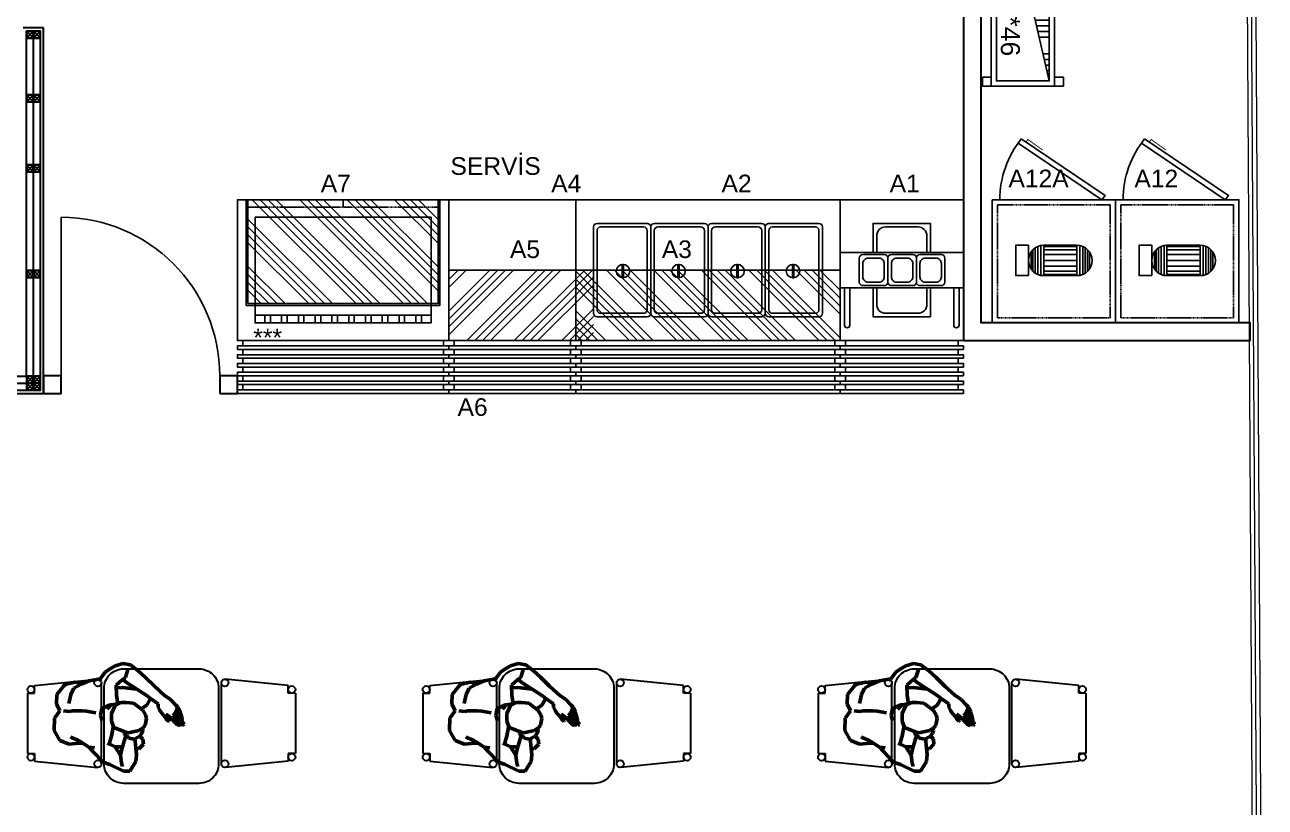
# Model space of a CAD drawing. Header units: inches. Extents: x -51836 to -42603, y 323 to 5499.
# Drawn here: x -48052 to -47347, y 2881 to 3325 of the extents above; entities that cross this region are included whole.
import ezdxf

# ---------------------------------------------------------------- set-up
doc = ezdxf.new("R2010")
doc.units = ezdxf.units.IN
doc.header["$MEASUREMENT"] = 0
doc.linetypes.add('DASHED', pattern=[0.75, 0.5, -0.25])
for name, color, linetype, lineweight in [('A-CAM', 2, 'Continuous', 20), ('A-KOLON', 5, 'Continuous', 50), ('G3', 7, 'Continuous', 30)]:
    doc.layers.add(name, color=color, linetype=linetype, lineweight=lineweight)
for name, color, linetype in [('Kıtc-002 Çizgi', 7, 'Continuous'), ('Kıtc-041 İstif Rafı', 7, 'Continuous'), ('S2000-002 Çizgi', 7, 'Continuous'), ('S2000-003 Kapı', 3, 'Continuous'), ('S2000-008 Rakam', 1, 'Continuous'), ('S2000-031 Müşteri Mevcut', 30, 'Continuous')]:
    doc.layers.add(name, color=color, linetype=linetype)
doc.styles.get("Standard").update_dxf_attribs({"font": 'arial.ttf'})

# ---------------------------------------------------------------- blocks, each defined once
blk = doc.blocks.new('A$C275A1E54')
at = {"layer": 'Kıtc-002 Çizgi', "color": 4}
for p, q in [((27.49, 77.54), (27.49, 60.59)), ((49.71, 77.54), (49.71, 60.59)), ((22, 73.86), (22, 64.26)), ((23.07, 75.17), (23.07, 62.95)), ((24.38, 76.25), (24.38, 61.88)), ((25.87, 77.04), (25.87, 61.08)), ((51.33, 77.04), (51.33, 61.08)), ((52.82, 76.25), (52.82, 61.88)), ((54.13, 75.17), (54.13, 62.95)), ((55.2, 73.86), (55.2, 64.26))]:
    blk.add_line(p, q, dxfattribs=at)
at = {"layer": 'Kıtc-002 Çizgi'}
for points in [[(0, 34.56), (70, 34.56), (70, 104.56), (0, 104.56)], [(16.39, 0), (64.03, 32.13), (62.28, 34.56), (14.64, 2.44)]]:
    blk.add_lwpolyline(points, close=True, dxfattribs=at)
at = {"layer": 'Kıtc-002 Çizgi', "linetype": 'DASHED'}
blk.add_lwpolyline([(3, 37.56), (67, 37.56), (67, 101.56), (3, 101.56)], close=True, dxfattribs=at)
at = {"layer": 'Kıtc-002 Çizgi', "color": 4}
for points in [[(20.54, 77.7), (13.34, 77.7), (13.34, 60.42), (20.54, 60.42)], [(29.18, 77.7), (48.02, 77.7), (48.02, 60.42), (29.18, 60.42)], [(29.18, 77.04), (48.02, 77.04), (48.02, 75.17), (29.18, 75.17)], [(29.18, 75.17), (48.02, 75.17), (48.02, 72.37), (29.18, 72.37)], [(29.18, 72.37), (48.02, 72.37), (48.02, 69.06), (29.18, 69.06)], [(29.18, 69.06), (48.02, 69.06), (48.02, 65.75), (29.18, 65.75)], [(29.18, 65.75), (48.02, 65.75), (48.02, 62.95), (29.18, 62.95)], [(29.18, 62.95), (48.02, 62.95), (48.02, 61.08), (29.18, 61.08)]]:
    blk.add_lwpolyline(points, close=True, dxfattribs=at)
at = {"layer": 'Kıtc-002 Çizgi', "const_width": 0.5}
blk.add_lwpolyline([(19.06, 1.92), (20.19, 0.35), (26.9, 5.18), (28.61, 6.41)], dxfattribs=at)
at = {"layer": 'Kıtc-002 Çizgi', "color": 4}
for centre, start, end in [((29.18, 69.06), 90, 270), ((48.02, 69.06), 270, 90)]:
    blk.add_arc(centre, 8.64, start, end, dxfattribs=at)
at = {"layer": 'Kıtc-002 Çizgi'}
blk.add_arc((59.28, 34.56), 55, 180, 218.867, dxfattribs=at)
blk = doc.blocks.new('A$C086649BC')
at = {"layer": 'Kıtc-002 Çizgi'}
for p, q in [((2.48, 38.75), (2.48, 60)), ((5.51, 38.75), (5.51, 60)), ((64.49, 38.75), (64.49, 60)), ((67.52, 38.75), (67.52, 60))]:
    blk.add_line(p, q, dxfattribs=at)
for points in [[(0, 110), (70, 110), (70, 30), (0, 30)], [(0, 60), (0, 80), (70, 80), (70, 60)], [(3, 27), (67, 27), (67, 30), (3, 30)], [(0, 25), (70, 25), (70, 27), (0, 27)], [(0, 20), (70, 20), (70, 22), (0, 22)], [(3, 22), (67, 22), (67, 25), (3, 25)], [(0, 15), (70, 15), (70, 17), (0, 17)], [(3, 17), (67, 17), (67, 20), (3, 20)], [(3, 12), (67, 12), (67, 15), (3, 15)], [(3, 12), (67, 12), (67, 15), (3, 15)], [(3, 12), (67, 12), (67, 15), (3, 15)], [(0, 10), (70, 10), (70, 12), (0, 12)], [(3, 7), (67, 7), (67, 10), (3, 10)], [(3, 7), (67, 7), (67, 10), (3, 10)], [(0, 5), (70, 5), (70, 7), (0, 7)], [(0, 0), (70, 0), (70, 2), (0, 2)], [(3, 2), (67, 2), (67, 5), (3, 5)]]:
    blk.add_lwpolyline(points, close=True, dxfattribs=at)
for points in [[(18.75, 80), (18.75, 96.5), (51.25, 96.5), (51.25, 80)], [(51.25, 60), (51.25, 43.5), (18.75, 43.5), (18.75, 60)]]:
    blk.add_lwpolyline(points, dxfattribs=at)
for points in [[(20.75, 80), (20.75, 89.5, -0.414214), (25.75, 94.5), (44.25, 94.5, -0.414214), (49.25, 89.5), (49.25, 80)], [(49.25, 60), (49.25, 50.5, -0.414214), (44.25, 45.5), (25.75, 45.5, -0.414214), (20.75, 50.5), (20.75, 60)]]:
    blk.add_lwpolyline(points, format="xyb", dxfattribs=at)
for points in [[(12.5, 78.8), (24.7, 78.8, -0.414214), (26.7, 76.8), (26.7, 63.2, -0.414214), (24.7, 61.2), (12.5, 61.2, -0.414214), (10.5, 63.2), (10.5, 76.8, -0.414214)], [(40.9, 78.8), (28.7, 78.8, 0.414214), (26.7, 76.8), (26.7, 63.2, 0.414214), (28.7, 61.2), (40.9, 61.2, 0.414214), (42.9, 63.2), (42.9, 76.8, 0.414214)], [(44.9, 78.8), (57.1, 78.8, -0.414214), (59.1, 76.8), (59.1, 63.2, -0.414214), (57.1, 61.2), (44.9, 61.2, -0.414214), (42.9, 63.2), (42.9, 76.8, -0.414214)], [(15.5, 76.8), (21.7, 76.8, -0.414214), (24.7, 73.8), (24.7, 66.2, -0.414214), (21.7, 63.2), (15.5, 63.2, -0.414214), (12.5, 66.2), (12.5, 73.8, -0.414214)], [(37.9, 76.8), (31.7, 76.8, 0.414214), (28.7, 73.8), (28.7, 66.2, 0.414214), (31.7, 63.2), (37.9, 63.2, 0.414214), (40.9, 66.2), (40.9, 73.8, 0.414214)], [(47.9, 76.8), (54.1, 76.8, -0.414214), (57.1, 73.8), (57.1, 66.2, -0.414214), (54.1, 63.2), (47.9, 63.2, -0.414214), (44.9, 66.2), (44.9, 73.8, -0.414214)]]:
    blk.add_lwpolyline(points, format="xyb", close=True, dxfattribs=at)
for centre in [(4, 38.75), (66, 38.75), (66, 38.75)]:
    blk.add_arc(centre, 1.51, 180, 0, dxfattribs=at)
blk = doc.blocks.new('A$C4383204F')
at = {"layer": 'Kıtc-002 Çizgi'}
for points in [[(51, 32.5), (2, 32.5, 0.414214), (0, 30.5), (0, 2, 0.414214), (2, 0), (51, 0, 0.414214), (53, 2), (53, 30.5, 0.414214)], [(49, 30.5), (4, 30.5, 0.414214), (2, 28.5), (2, 4, 0.414214), (4, 2), (49, 2, 0.414214), (51, 4), (51, 28.5, 0.414214)]]:
    blk.add_lwpolyline(points, format="xyb", close=True, dxfattribs=at)
blk.add_lwpolyline([(29.68, 16.18), (22.18, 16.18), (22.18, 15.43), (29.68, 15.43)], close=True, dxfattribs=at)
blk.add_circle((25.93, 15.78), 3.82, dxfattribs=at)
blk = doc.blocks.new('A$C00490FFC')
at = {"layer": 'Kıtc-002 Çizgi'}
h = blk.add_hatch(dxfattribs=at)
h.set_pattern_fill('ANSI34', color=254, style=0)
h.set_pattern_definition([(45, (-7223.186, -611.372), (-13.470384, 13.470384), []), (45, (-7218.696, -611.372), (-13.470384, 13.470384), []), (45, (-7214.205, -611.372), (-13.470384, 13.470384), []), (45, (-7209.715, -611.372), (-13.470384, 13.470384), [])])
h.paths.add_polyline_path([(150, 40), (150, 0), (0, 0), (0, 40)])
for points in [[(0, 80), (150, 80), (150, 0), (0, 0)], [(0, 40), (150, 40), (150, 0), (0, 0)]]:
    blk.add_lwpolyline(points, close=True, dxfattribs=at)
at = {"layer": 'Kıtc-002 Çizgi', "rotation": 90}
for p in [(42.5, 13.5), (107.5, 13.5)]:
    blk.add_blockref('A$C4383204F', p, dxfattribs=at)
at = {"layer": 'Kıtc-002 Çizgi', "extrusion": (0, 0, -1), "zscale": -1, "rotation": 90}
for p in [(-42.5, 13.5), (-107.5, 13.5)]:
    blk.add_blockref('A$C4383204F', p, dxfattribs=at)
blk = doc.blocks.new('A$C294E6748')
at = {"layer": 'Kıtc-002 Çizgi'}
for points in [[(3, 27), (147, 27), (147, 30), (3, 30)], [(0, 25), (150, 25), (150, 27), (0, 27)], [(0, 20), (150, 20), (150, 22), (0, 22)], [(3, 22), (147, 22), (147, 25), (3, 25)], [(0, 15), (150, 15), (150, 17), (0, 17)], [(3, 17), (147, 17), (147, 20), (3, 20)], [(3, 12), (147, 12), (147, 15), (3, 15)], [(3, 12), (147, 12), (147, 15), (3, 15)], [(3, 12), (147, 12), (147, 15), (3, 15)], [(0, 10), (150, 10), (150, 12), (0, 12)], [(3, 7), (147, 7), (147, 10), (3, 10)], [(3, 7), (147, 7), (147, 10), (3, 10)], [(0, 5), (150, 5), (150, 7), (0, 7)], [(0, 0), (150, 0), (150, 2), (0, 2)], [(3, 2), (147, 2), (147, 5), (3, 5)]]:
    blk.add_lwpolyline(points, close=True, dxfattribs=at)
blk = doc.blocks.new('A$C44F24F1C')
at = {"layer": 'S2000-002 Çizgi'}
for name, p in [('A$C00490FFC', (0, 30)), ('A$C294E6748', (0, 0))]:
    blk.add_blockref(name, p, dxfattribs=at)
blk = doc.blocks.new('A$C5CF748C9')
at = {"layer": 'Kıtc-002 Çizgi'}
h = blk.add_hatch(dxfattribs=at)
h.set_pattern_fill('ANSI34', color=254, style=0)
h.set_pattern_definition([(45, (-3295.433, 407.331), (-13.47038, 13.47038), []), (45, (-3290.943, 407.331), (-13.47038, 13.47038), []), (45, (-3286.453, 407.331), (-13.47038, 13.47038), []), (45, (-3281.963, 407.331), (-13.47038, 13.47038), [])])
h.paths.add_polyline_path([(114, 28.56), (6, 28.56), (6, 87.56), (114, 87.56)])
h = blk.add_hatch(dxfattribs=at)
h.set_pattern_fill('ANSI32', color=254, angle=45, style=0)
h.set_pattern_definition([(90, (-10628.525, 2722.731), (-9.525, 2e-15), []), (90, (-10625.35, 2725.906), (-9.525, 2e-15), [])])
h.paths.add_polyline_path([(110, 21.99), (10, 21.99), (10, 17.56), (110, 17.56)])
for points in [[(0, 7.56), (120, 7.56), (120, 87.56), (0, 87.56)], [(115, 27.56), (5, 27.56), (5, 87.56), (115, 87.56)], [(114, 28.56), (6, 28.56), (6, 87.56), (114, 87.56)], [(110, 17.56), (10, 17.56), (10, 21.99), (110, 21.99)]]:
    blk.add_lwpolyline(points, close=True, dxfattribs=at)
at = {"layer": 'Kıtc-002 Çizgi', "linetype": 'DASHED'}
for points in [[(60, 87.56), (6, 87.56), (6, 83.38), (60, 83.38)], [(60, 87.56), (114, 87.56), (114, 83.38), (60, 83.38)]]:
    blk.add_lwpolyline(points, close=True, dxfattribs=at)
at = {"layer": 'Kıtc-002 Çizgi', "color": 3}
blk.add_lwpolyline([(10, 17.56), (110, 17.56), (110, 77.56), (10, 77.56)], close=True, dxfattribs=at)
at = {"layer": 'Kıtc-002 Çizgi'}
blk.add_text('***', height=10, dxfattribs=at).set_placement((94.66, 4.26))
blk = doc.blocks.new('A$C0C455127')
at = {"layer": 'Kıtc-002 Çizgi'}
for points in [[(3, 27), (117, 27), (117, 30), (3, 30)], [(0, 25), (120, 25), (120, 27), (0, 27)], [(0, 20), (120, 20), (120, 22), (0, 22)], [(3, 22), (117, 22), (117, 25), (3, 25)], [(0, 15), (120, 15), (120, 17), (0, 17)], [(3, 17), (117, 17), (117, 20), (3, 20)], [(3, 12), (117, 12), (117, 15), (3, 15)], [(3, 12), (117, 12), (117, 15), (3, 15)], [(3, 12), (117, 12), (117, 15), (3, 15)], [(0, 10), (120, 10), (120, 12), (0, 12)], [(3, 7), (117, 7), (117, 10), (3, 10)], [(3, 7), (117, 7), (117, 10), (3, 10)], [(0, 5), (120, 5), (120, 7), (0, 7)], [(0, 0), (120, 0), (120, 2), (0, 2)], [(3, 2), (117, 2), (117, 5), (3, 5)]]:
    blk.add_lwpolyline(points, close=True, dxfattribs=at)
at = {"layer": 'S2000-002 Çizgi'}
blk.add_blockref('A$C5CF748C9', (0, 22.44), dxfattribs=at)
blk = doc.blocks.new('A$C217A0698')
at = {"layer": 'S2000-031 Müşteri Mevcut'}
for p, q in [((20.29, 77.54), (20.29, 60.59)), ((42.51, 77.54), (42.51, 60.59)), ((14.8, 73.86), (14.8, 64.26)), ((15.87, 75.17), (15.87, 62.95)), ((17.18, 76.25), (17.18, 61.88)), ((18.67, 77.04), (18.67, 61.08)), ((44.13, 77.04), (44.13, 61.08)), ((45.62, 76.25), (45.62, 61.88)), ((46.93, 75.17), (46.93, 62.95)), ((48, 73.86), (48, 64.26))]:
    blk.add_line(p, q, dxfattribs=at)
for points in [[(70, 34.56), (0, 34.56), (0, 104.56), (70, 104.56)], [(40.82, 77.7), (21.98, 77.7), (21.98, 60.42), (40.82, 60.42)], [(49.46, 77.7), (56.66, 77.7), (56.66, 60.42), (49.46, 60.42)], [(40.82, 77.04), (21.98, 77.04), (21.98, 75.17), (40.82, 75.17)], [(40.82, 75.17), (21.98, 75.17), (21.98, 72.37), (40.82, 72.37)], [(40.82, 72.37), (21.98, 72.37), (21.98, 69.06), (40.82, 69.06)], [(40.82, 69.06), (21.98, 69.06), (21.98, 65.75), (40.82, 65.75)], [(40.82, 65.75), (21.98, 65.75), (21.98, 62.95), (40.82, 62.95)], [(40.82, 62.95), (21.98, 62.95), (21.98, 61.08), (40.82, 61.08)], [(53.61, 0), (5.97, 32.13), (7.72, 34.56), (55.36, 2.44)]]:
    blk.add_lwpolyline(points, close=True, dxfattribs=at)
at = {"layer": 'S2000-031 Müşteri Mevcut', "linetype": 'DASHED'}
blk.add_lwpolyline([(67, 37.56), (3, 37.56), (3, 101.56), (67, 101.56)], close=True, dxfattribs=at)
at = {"layer": 'S2000-031 Müşteri Mevcut', "const_width": 0.5}
blk.add_lwpolyline([(50.94, 1.92), (49.81, 0.35), (43.1, 5.18), (41.39, 6.41)], dxfattribs=at)
at = {"layer": 'S2000-031 Müşteri Mevcut'}
for centre, radius, start, end in [((21.98, 69.06), 8.64, 90, 270), ((40.82, 69.06), 8.64, 270, 90), ((10.72, 34.56), 55, 321.133, 0)]:
    blk.add_arc(centre, radius, start, end, dxfattribs=at)
blk = doc.blocks.new('A$C728B608C')
at = {"layer": 'Kıtc-041 İstif Rafı'}
h = blk.add_hatch(dxfattribs=at)
h.set_pattern_fill('ANSI34', color=254, angle=45)
h.set_pattern_definition([(90, (8635.455, 5796.05), (-19.05, 4e-15), []), (90, (8638.63, 5799.225), (-19.05, 4e-15), []), (90, (8641.805, 5802.4), (-19.05, 4e-15), []), (90, (8644.98, 5805.575), (-19.05, 4e-15), [])])
h.paths.add_polyline_path([(133, 38), (3, 38), (3, 8)])
blk.add_line((3, 8), (133, 38), dxfattribs=at)
for points in [[(5, 46), (5, 41), (0, 41), (0, 46)], [(131, 46), (131, 41), (136, 41), (136, 46)], [(0, 5), (0, 41), (136, 41), (136, 5)], [(3, 8), (3, 38), (133, 38), (133, 8)], [(5, 0), (5, 5), (0, 5), (0, 0)], [(131, 0), (131, 5), (136, 5), (136, 0)]]:
    blk.add_lwpolyline(points, close=True, dxfattribs=at)
blk.add_text('137*46', height=10.8, dxfattribs=at).set_placement((71.23, 10.5))
blk = doc.blocks.new('4. kat')
at = {"layer": 'A-CAM', "color": 7, "linetype": 'Continuous', "lineweight": 20}
for points in [[(-51771.48, 19813.21), (-51764.35, 18598.21), (-53132.99, 18598.21)], [(-51776.36, 19792.21), (-51769.35, 18603.21), (-53132.99, 18603.21)], [(-51773.96, 19787.21), (-51766.85, 18603.21)]]:
    blk.add_lwpolyline(points, dxfattribs=at)
blk = doc.blocks.new('dada')
for p, q in [((219967.82, -31810.1), (219965.63, -31815.29)), ((219973.43, -31806.86), (219967.82, -31810.1)), ((219980.49, -31806.97), (219973.43, -31806.86)), ((219984.71, -31810.01), (219980.49, -31806.97)), ((219988.56, -31808.22), (219984.71, -31810.01)), ((219993.91, -31808.37), (219988.56, -31808.22)), ((219998.88, -31812.26), (219993.91, -31808.37)), ((219965.63, -31815.29), (219966.32, -31821.02)), ((219967.93, -31820.3), (219969.4, -31817.13)), ((219969.4, -31817.13), (219969.8, -31816.05)), ((219984.28, -31815.56), (219984.55, -31812.14)), ((219984.57, -31817.26), (219984.28, -31815.56)), ((219984.6, -31818.7), (219984.57, -31817.26)), ((219993.96, -31816.3), (219988.77, -31815.1)), ((219997.59, -31817.95), (219993.96, -31816.3)), ((219999.67, -31813.16), (219998.88, -31812.26)), ((220000.91, -31818.54), (219999.67, -31813.16)), ((219964.1, -31826.49), (219966.74, -31822.57)), ((219966.32, -31821.02), (219966.1, -31823.52)), ((219966.74, -31822.57), (219967.93, -31820.3)), ((219984.36, -31825.28), (219984.72, -31822.78)), ((219984.6, -31820.52), (219984.6, -31818.7)), ((219984.72, -31822.78), (219984.6, -31820.52)), ((219999.73, -31822.23), (219997.59, -31817.95)), ((220001.59, -31826.62), (219999.73, -31822.23)), ((220000.18, -31823.15), (220000.91, -31818.54)), ((219961.55, -31828.75), (219955.53, -31834.58)), ((219964.1, -31826.49), (219961.55, -31828.75)), ((219963.56, -31829.8), (219964.1, -31826.49)), ((219983.43, -31830.57), (219984.36, -31825.28)), ((220002.81, -31832.98), (220001.59, -31826.62)), ((219954.16, -31838.39), (219950.29, -31846.24)), ((219955.53, -31834.58), (219954.16, -31838.39)), ((219965.95, -31838.14), (219964.26, -31841.56)), ((219965.95, -31838.14), (219964.98, -31837.71)), ((219970.28, -31839.47), (219965.95, -31838.14)), ((219981.99, -31833.12), (219978.94, -31834.02)), ((219985.92, -31833.89), (219981.99, -31833.12)), ((219988.07, -31839.19), (219985.66, -31836.85)), ((219988.02, -31838.63), (219985.92, -31833.89)), ((220002.93, -31833.11), (220001.86, -31831.93)), ((220006.66, -31835.82), (220002.93, -31833.11)), ((220008.27, -31838.35), (220006.66, -31835.82)), ((220010.11, -31841.56), (220008.27, -31838.35)), ((219954.91, -31845.07), (219953.11, -31845.59)), ((219959.4, -31844.48), (219954.91, -31845.07)), ((219964.26, -31841.56), (219959.4, -31844.48)), ((219962.84, -31845.25), (219959.4, -31844.48)), ((219970.62, -31847.5), (219962.84, -31845.25)), ((219964.25, -31845.64), (219964.26, -31841.56)), ((219975.28, -31840.42), (219970.28, -31839.47)), ((219975.15, -31840.74), (219972.56, -31847.46)), ((219978.82, -31839.44), (219975.15, -31840.74)), ((219983.21, -31839.4), (219978.82, -31839.44)), ((219987.64, -31841.51), (219983.21, -31839.4)), ((219989.39, -31844.89), (219987.64, -31841.51)), ((219988.07, -31839.19), (219988.02, -31838.63)), ((219988.47, -31841.63), (219988.07, -31839.19)), ((219989.1, -31844.08), (219988.47, -31841.63)), ((219993.46, -31842.32), (219988.64, -31842.96)), ((219989.4, -31845.86), (219989.1, -31844.08)), ((219989.4, -31847.79), (219989.39, -31844.89)), ((219999.27, -31842.1), (219993.46, -31842.32)), ((219997.93, -31845.57), (219997.61, -31842.23)), ((219999.27, -31842.1), (220002.34, -31845.71)), ((220011.49, -31845.77), (220010.11, -31841.56)), ((219950.29, -31846.24), (219950.45, -31849.81)), ((219950.45, -31849.81), (219955.8, -31853.26)), ((219969.08, -31849.16), (219968.58, -31852.23)), ((219968.58, -31852.23), (219970.19, -31855.43)), ((219968.58, -31852.23), (219968.58, -31852.23)), ((219970.59, -31848.03), (219969.08, -31849.16)), ((219970.97, -31847.21), (219970.59, -31848.03)), ((219972.17, -31846.32), (219970.97, -31847.21)), ((219972.17, -31846.32), (219972.92, -31846.53)), ((219972.56, -31847.46), (219972.17, -31849.01)), ((219972.17, -31849.01), (219973.41, -31854.95)), ((219985.09, -31857.09), (219988.91, -31851.81)), ((219988.91, -31851.81), (219989.4, -31847.79)), ((219997.01, -31853.72), (219997.93, -31845.57)), ((219997.01, -31853.72), (219999.97, -31848.98)), ((219999.97, -31848.98), (220002.34, -31845.71)), ((220002.34, -31845.71), (220003.54, -31847.27)), ((220003.54, -31847.27), (220008.04, -31848.65)), ((220007.38, -31854.47), (220010.84, -31850.1)), ((220010.84, -31850.1), (220011.49, -31845.77)), ((220010.84, -31850.1), (220010.84, -31850.1)), ((219955.8, -31853.26), (219959.9, -31853.53)), ((219959.9, -31853.53), (219963.48, -31853.17)), ((219963.15, -31854.85), (219963.36, -31853.18)), ((219965.64, -31857.49), (219963.15, -31854.85)), ((219963.48, -31853.17), (219967.29, -31852.84)), ((219968.51, -31857.12), (219965.64, -31857.49)), ((219967.29, -31852.84), (219968.82, -31852.87)), ((219970.32, -31855.52), (219968.51, -31857.12)), ((219970.19, -31855.43), (219971.96, -31856.56)), ((219971.96, -31856.56), (219973.39, -31857.25)), ((219973.39, -31857.25), (219974.3, -31857.1)), ((219973.41, -31854.95), (219974.93, -31857.36)), ((219974.3, -31857.1), (219974, -31855.88)), ((219974.93, -31857.36), (219976.56, -31858.48)), ((219976.56, -31858.48), (219980.28, -31859.2)), ((219980.28, -31859.2), (219982.44, -31858.76)), ((219982.44, -31858.76), (219985.09, -31857.09)), ((219985.8, -31856.21), (219987.9, -31859.37)), ((219987.9, -31859.37), (219991.64, -31861.58)), ((219993.17, -31859.66), (219997.01, -31853.72)), ((219998.72, -31863.72), (220003.67, -31858.47)), ((220003.67, -31858.47), (220007.38, -31854.47)), ((219986.8, -31865.87), (219984.86, -31866.77)), ((219988.57, -31865.91), (219986.8, -31865.87)), ((219988.57, -31865.91), (219991.64, -31861.58)), ((219991.64, -31861.58), (219993.17, -31859.66)), ((219993.34, -31869.51), (219998.72, -31863.72)), ((219980.08, -31870.45), (219978.82, -31871.79)), ((219978.82, -31871.79), (219978.86, -31872.05)), ((219978.86, -31872.05), (219979.15, -31872.17)), ((219979.15, -31872.17), (219981.22, -31871.84)), ((219979.15, -31874.38), (219980.27, -31873.42)), ((219981.05, -31869.82), (219980.08, -31870.45)), ((219980.27, -31873.42), (219981.5, -31872.16)), ((219983.16, -31868.07), (219981.05, -31869.82)), ((219981.22, -31871.84), (219982.18, -31871.28)), ((219981.5, -31872.16), (219982.18, -31871.28)), ((219982.18, -31871.28), (219982.73, -31870.18)), ((219984.86, -31866.77), (219983.16, -31868.07)), ((219991.22, -31872.75), (219987.88, -31875.86)), ((219993.34, -31869.51), (219991.22, -31872.75)), ((219976.27, -31878.1), (219976.66, -31876.87)), ((219976.41, -31878.38), (219976.27, -31878.1)), ((219976.79, -31878.46), (219976.41, -31878.38)), ((219976.48, -31879.78), (219978.12, -31877.92)), ((219976.62, -31880.37), (219976.48, -31879.78)), ((219976.88, -31880.62), (219976.62, -31880.37)), ((219976.66, -31876.87), (219977.52, -31876.06)), ((219977.86, -31877.77), (219976.79, -31878.46)), ((219979.16, -31879.29), (219976.88, -31880.62)), ((219977.52, -31876.06), (219978.45, -31875.03)), ((219978.67, -31877.01), (219977.86, -31877.77)), ((219978.12, -31877.92), (219979.05, -31877.16)), ((219978.45, -31875.03), (219979.15, -31874.38)), ((219980.13, -31875.83), (219978.67, -31877.01)), ((219979.05, -31877.16), (219980.26, -31876.22)), ((219981.04, -31877.69), (219979.16, -31879.29)), ((219981.25, -31878.56), (219979.16, -31879.29)), ((219979.44, -31879.52), (219979.16, -31879.29)), ((219981.03, -31879.23), (219979.44, -31879.52)), ((219982.07, -31874.36), (219980.13, -31875.83)), ((219980.26, -31876.22), (219981.28, -31875.32)), ((219984.29, -31878.28), (219981.03, -31879.23)), ((219982.21, -31876.84), (219981.04, -31877.69)), ((219983.47, -31877.43), (219981.25, -31878.56)), ((219981.28, -31875.32), (219982.23, -31874.56)), ((219982.23, -31874.56), (219982.07, -31874.36)), ((219982.21, -31876.84), (219983.86, -31875.88)), ((219982.23, -31874.56), (219983.86, -31875.88)), ((219985.17, -31876.82), (219983.47, -31877.43)), ((219983.86, -31875.88), (219986.68, -31877.05)), ((219986.68, -31877.05), (219984.29, -31878.28)), ((219985.98, -31876.82), (219985.17, -31876.82)), ((219987.88, -31875.86), (219986.68, -31877.05))]:
    blk.add_line(p, q)

msp = doc.modelspace()

# ---------------------------------------------------------------- hatches: boundary and pattern name
at = {"layer": 'Kıtc-002 Çizgi'}
h = msp.add_hatch(dxfattribs=at)
h.set_pattern_fill('ANSI34', color=254, style=0)
h.set_pattern_definition([(45, (-18160.17, 269.097), (-13.470384, 13.470384), []), (45, (-18155.68, 269.097), (-13.470384, 13.470384), []), (45, (-18151.19, 269.097), (-13.470384, 13.470384), []), (45, (-18146.7, 269.097), (-13.470384, 13.470384), [])])
h.paths.add_polyline_path([(-47810.89, 3186.13), (-47810.89, 3146.13), (-47728.69, 3146.13), (-47728.69, 3186.13)])

# ---------------------------------------------------------------- linework, layer by layer
at = {"layer": 'A-KOLON', "color": 32, "linetype": 'Continuous', "lineweight": 30}
for p, q in [((-48046.12, 2950.22), (-48010.32, 2953.81)), ((-48008.12, 2905.82), (-48008.12, 2951.82)), ((-47939.99, 2905.82), (-47939.99, 2951.82)), ((-47901.99, 2950.22), (-47937.79, 2953.81)), ((-47821.68, 2950.22), (-47785.88, 2953.81)), ((-47783.68, 2905.82), (-47783.68, 2951.82)), ((-47715.55, 2905.82), (-47715.55, 2951.82)), ((-47677.55, 2950.22), (-47713.35, 2953.81)), ((-47597.24, 2950.22), (-47561.44, 2953.81)), ((-47559.24, 2905.82), (-47559.24, 2951.82)), ((-47491.11, 2905.82), (-47491.11, 2951.82)), ((-47453.11, 2950.22), (-47488.91, 2953.81)), ((-48050.12, 2946.02), (-48050.12, 2911.62)), ((-48050.12, 2946.02), (-48046.12, 2946.02)), ((-48046.12, 2946.02), (-48046.12, 2950.22)), ((-47901.99, 2946.02), (-47901.99, 2950.22)), ((-47897.99, 2946.02), (-47901.99, 2946.02)), ((-47897.99, 2946.02), (-47897.99, 2911.62)), ((-47825.68, 2946.02), (-47825.68, 2911.62)), ((-47825.68, 2946.02), (-47821.68, 2946.02)), ((-47821.68, 2946.02), (-47821.68, 2950.22)), ((-47677.55, 2946.02), (-47677.55, 2950.22)), ((-47673.55, 2946.02), (-47677.55, 2946.02)), ((-47673.55, 2946.02), (-47673.55, 2911.62)), ((-47601.24, 2946.02), (-47601.24, 2911.62)), ((-47601.24, 2946.02), (-47597.24, 2946.02)), ((-47597.24, 2946.02), (-47597.24, 2950.22)), ((-47453.11, 2946.02), (-47453.11, 2950.22)), ((-47449.11, 2946.02), (-47453.11, 2946.02)), ((-47449.11, 2946.02), (-47449.11, 2911.62)), ((-48050.12, 2928.82), (-48050.12, 2911.62)), ((-47897.99, 2928.82), (-47897.99, 2911.62)), ((-47825.68, 2928.82), (-47825.68, 2911.62)), ((-47673.55, 2928.82), (-47673.55, 2911.62)), ((-47601.24, 2928.82), (-47601.24, 2911.62)), ((-47449.11, 2928.82), (-47449.11, 2911.62)), ((-48050.12, 2911.62), (-48046.12, 2911.62)), ((-48046.12, 2911.62), (-48046.12, 2907.42)), ((-47901.99, 2911.62), (-47901.99, 2907.42)), ((-47897.99, 2911.62), (-47901.99, 2911.62)), ((-47825.68, 2911.62), (-47821.68, 2911.62)), ((-47821.68, 2911.62), (-47821.68, 2907.42)), ((-47677.55, 2911.62), (-47677.55, 2907.42)), ((-47673.55, 2911.62), (-47677.55, 2911.62)), ((-47601.24, 2911.62), (-47597.24, 2911.62)), ((-47597.24, 2911.62), (-47597.24, 2907.42)), ((-47453.11, 2911.62), (-47453.11, 2907.42)), ((-47449.11, 2911.62), (-47453.11, 2911.62)), ((-48046.12, 2907.42), (-48010.32, 2903.83)), ((-47901.99, 2907.42), (-47937.79, 2903.83)), ((-47821.68, 2907.42), (-47785.88, 2903.83)), ((-47677.55, 2907.42), (-47713.35, 2903.83)), ((-47597.24, 2907.42), (-47561.44, 2903.83)), ((-47453.11, 2907.42), (-47488.91, 2903.83))]:
    msp.add_line(p, q, dxfattribs=at)
at = {"layer": 'A-KOLON', "color": 32, "linetype": 'Continuous', "lineweight": 30, "elevation": 0}
for points in [[(-47952.56, 2894.74), (-47995.56, 2894.74, -0.414214), (-48006.56, 2905.74), (-48006.56, 2948.74, -0.414214), (-47995.56, 2959.74), (-47952.56, 2959.74, -0.414214), (-47941.56, 2948.74), (-47941.56, 2905.74, -0.414214)], [(-47728.12, 2894.74), (-47771.12, 2894.74, -0.414214), (-47782.12, 2905.74), (-47782.12, 2948.74, -0.414214), (-47771.12, 2959.74), (-47728.12, 2959.74, -0.414214), (-47717.12, 2948.74), (-47717.12, 2905.74, -0.414214)], [(-47503.68, 2894.74), (-47546.68, 2894.74, -0.414214), (-47557.68, 2905.74), (-47557.68, 2948.74, -0.414214), (-47546.68, 2959.74), (-47503.68, 2959.74, -0.414214), (-47492.68, 2948.74), (-47492.68, 2905.74, -0.414214)]]:
    msp.add_lwpolyline(points, format="xyb", close=True, dxfattribs=at)
at = {"layer": 'A-KOLON', "color": 32, "linetype": 'Continuous', "lineweight": 30}
for centre in [(-48010.12, 2951.82), (-47937.99, 2951.82), (-47785.68, 2951.82), (-47713.55, 2951.82), (-47561.24, 2951.82), (-47489.11, 2951.82), (-48048.12, 2948.02), (-47899.99, 2948.02), (-47823.68, 2948.02), (-47675.55, 2948.02), (-47599.24, 2948.02), (-47451.11, 2948.02), (-48048.12, 2909.62), (-47899.99, 2909.62), (-47823.68, 2909.62), (-47675.55, 2909.62), (-47599.24, 2909.62), (-47451.11, 2909.62), (-48010.12, 2905.82), (-47937.99, 2905.82), (-47785.68, 2905.82), (-47713.55, 2905.82), (-47561.24, 2905.82), (-47489.11, 2905.82)]:
    msp.add_circle(centre, 2, dxfattribs=at)
at = {"layer": 'G3', "color": 145}
for points in [[(-47518.69, 3540.33), (-47518.69, 3146.13), (-47355.89, 3146.13), (-47355.89, 3156.13), (-47508.69, 3156.13), (-47508.69, 3540.33)], [(-48242.49, 3116.13), (-48040.89, 3116.13), (-48040.89, 3323.63)], [(-48242.45, 3116.13), (-48040.89, 3116.13), (-48040.89, 3323.63)], [(-48242.45, 3116.13), (-48040.89, 3116.13), (-48040.89, 3323.63)], [(-48040.89, 3323.63), (-48052.49, 3323.63)]]:
    msp.add_lwpolyline(points, dxfattribs=at)
at = {"layer": 'G3', "color": 252}
for points in [[(-48242.49, 3117.93), (-48042.69, 3117.93), (-48042.69, 3321.83)], [(-48242.49, 3121.93), (-48046.69, 3121.93), (-48046.69, 3321.83)], [(-48242.49, 3125.93), (-48050.69, 3125.93), (-48050.69, 3321.83)], [(-48042.69, 3321.83), (-48050.69, 3321.83)]]:
    msp.add_lwpolyline(points, dxfattribs=at)
at = {"layer": 'G3', "color": 1}
for points in [[(-48050.69, 3317.83), (-48046.69, 3317.83), (-48046.69, 3321.83), (-48050.69, 3321.83), (-48050.69, 3317.83)], [(-48050.49, 3321.63), (-48046.89, 3318.03)], [(-48050.49, 3318.03), (-48046.89, 3321.63)], [(-48046.69, 3317.83), (-48042.69, 3317.83), (-48042.69, 3321.83), (-48046.69, 3321.83), (-48046.69, 3317.83)], [(-48046.49, 3321.63), (-48042.89, 3318.03)], [(-48046.49, 3318.03), (-48042.89, 3321.63)], [(-48050.69, 3281.63), (-48046.69, 3281.63), (-48046.69, 3285.63), (-48050.69, 3285.63), (-48050.69, 3281.63)], [(-48050.49, 3285.43), (-48046.89, 3281.83)], [(-48050.49, 3281.83), (-48046.89, 3285.43)], [(-48046.69, 3281.63), (-48042.69, 3281.63), (-48042.69, 3285.63), (-48046.69, 3285.63), (-48046.69, 3281.63)], [(-48046.49, 3285.43), (-48042.89, 3281.83)], [(-48046.49, 3281.83), (-48042.89, 3285.43)], [(-48050.69, 3241.93), (-48046.69, 3241.93), (-48046.69, 3245.93), (-48050.69, 3245.93), (-48050.69, 3241.93)], [(-48050.49, 3245.73), (-48046.89, 3242.13)], [(-48050.49, 3242.13), (-48046.89, 3245.73)], [(-48046.69, 3241.93), (-48042.69, 3241.93), (-48042.69, 3245.93), (-48046.69, 3245.93), (-48046.69, 3241.93)], [(-48046.49, 3245.73), (-48042.89, 3242.13)], [(-48046.49, 3242.13), (-48042.89, 3245.73)], [(-48050.69, 3181.93), (-48046.69, 3181.93), (-48046.69, 3185.93), (-48050.69, 3185.93), (-48050.69, 3181.93)], [(-48050.49, 3185.73), (-48046.89, 3182.13)], [(-48050.49, 3182.13), (-48046.89, 3185.73)], [(-48046.69, 3181.93), (-48042.69, 3181.93), (-48042.69, 3185.93), (-48046.69, 3185.93), (-48046.69, 3181.93)], [(-48046.49, 3185.73), (-48042.89, 3182.13)], [(-48046.49, 3182.13), (-48042.89, 3185.73)], [(-48050.69, 3121.93), (-48046.69, 3121.93), (-48046.69, 3125.93), (-48050.69, 3125.93), (-48050.69, 3121.93)], [(-48050.69, 3117.93), (-48046.69, 3117.93), (-48046.69, 3121.93), (-48050.69, 3121.93), (-48050.69, 3117.93)], [(-48050.49, 3125.73), (-48046.89, 3122.13)], [(-48050.49, 3122.13), (-48046.89, 3125.73)], [(-48050.49, 3121.73), (-48046.89, 3118.13)], [(-48050.49, 3118.13), (-48046.89, 3121.73)], [(-48046.69, 3121.93), (-48042.69, 3121.93), (-48042.69, 3125.93), (-48046.69, 3125.93), (-48046.69, 3121.93)], [(-48046.69, 3117.93), (-48042.69, 3117.93), (-48042.69, 3121.93), (-48046.69, 3121.93), (-48046.69, 3117.93)], [(-48046.49, 3125.73), (-48042.89, 3122.13)], [(-48046.49, 3122.13), (-48042.89, 3125.73)], [(-48046.49, 3121.73), (-48042.89, 3118.13)], [(-48046.49, 3118.13), (-48042.89, 3121.73)]]:
    msp.add_lwpolyline(points, dxfattribs=at)
for points in [[(-48050.49, 3318.03), (-48046.89, 3318.03), (-48046.89, 3321.63), (-48050.49, 3321.63)], [(-48046.49, 3318.03), (-48042.89, 3318.03), (-48042.89, 3321.63), (-48046.49, 3321.63)], [(-48050.49, 3281.83), (-48046.89, 3281.83), (-48046.89, 3285.43), (-48050.49, 3285.43)], [(-48046.49, 3281.83), (-48042.89, 3281.83), (-48042.89, 3285.43), (-48046.49, 3285.43)], [(-48050.49, 3242.13), (-48046.89, 3242.13), (-48046.89, 3245.73), (-48050.49, 3245.73)], [(-48046.49, 3242.13), (-48042.89, 3242.13), (-48042.89, 3245.73), (-48046.49, 3245.73)], [(-48050.49, 3182.13), (-48046.89, 3182.13), (-48046.89, 3185.73), (-48050.49, 3185.73)], [(-48046.49, 3182.13), (-48042.89, 3182.13), (-48042.89, 3185.73), (-48046.49, 3185.73)], [(-48050.49, 3122.13), (-48046.89, 3122.13), (-48046.89, 3125.73), (-48050.49, 3125.73)], [(-48050.49, 3118.13), (-48046.89, 3118.13), (-48046.89, 3121.73), (-48050.49, 3121.73)], [(-48046.49, 3122.13), (-48042.89, 3122.13), (-48042.89, 3125.73), (-48046.49, 3125.73)], [(-48046.49, 3118.13), (-48042.89, 3118.13), (-48042.89, 3121.73), (-48046.49, 3121.73)]]:
    msp.add_lwpolyline(points, close=True, dxfattribs=at)
at = {"layer": 'G3', "color": 145}
for points in [[(-48040.89, 3116.13), (-48030.89, 3116.13), (-48030.89, 3126.13), (-48040.89, 3126.13)], [(-47940.89, 3116.13), (-47930.89, 3116.13), (-47930.89, 3126.13), (-47940.89, 3126.13)]]:
    msp.add_lwpolyline(points, close=True, dxfattribs=at)
at = {"layer": 'Kıtc-002 Çizgi'}
for points in [[(-47738.69, 3226.13), (-47810.89, 3226.13), (-47810.89, 3146.13), (-47738.69, 3146.13)], [(-47738.69, 3186.13), (-47810.89, 3186.13), (-47810.89, 3146.13), (-47738.69, 3146.13)], [(-47738.69, 3141.13), (-47810.89, 3141.13), (-47810.89, 3143.13), (-47738.69, 3143.13)], [(-47741.69, 3143.13), (-47807.89, 3143.13), (-47807.89, 3146.13), (-47741.69, 3146.13)], [(-47741.69, 3138.13), (-47807.89, 3138.13), (-47807.89, 3141.13), (-47741.69, 3141.13)], [(-47738.69, 3136.13), (-47810.89, 3136.13), (-47810.89, 3138.13), (-47738.69, 3138.13)], [(-47741.69, 3133.13), (-47807.89, 3133.13), (-47807.89, 3136.13), (-47741.69, 3136.13)], [(-47738.69, 3131.13), (-47810.89, 3131.13), (-47810.89, 3133.13), (-47738.69, 3133.13)], [(-47738.69, 3126.13), (-47810.89, 3126.13), (-47810.89, 3128.13), (-47738.69, 3128.13)], [(-47741.69, 3128.13), (-47807.89, 3128.13), (-47807.89, 3131.13), (-47741.69, 3131.13)], [(-47741.69, 3128.13), (-47807.89, 3128.13), (-47807.89, 3131.13), (-47741.69, 3131.13)], [(-47741.69, 3128.13), (-47807.89, 3128.13), (-47807.89, 3131.13), (-47741.69, 3131.13)], [(-47738.69, 3121.13), (-47810.89, 3121.13), (-47810.89, 3123.13), (-47738.69, 3123.13)], [(-47741.69, 3123.13), (-47807.89, 3123.13), (-47807.89, 3126.13), (-47741.69, 3126.13)], [(-47741.69, 3123.13), (-47807.89, 3123.13), (-47807.89, 3126.13), (-47741.69, 3126.13)], [(-47741.69, 3118.13), (-47807.89, 3118.13), (-47807.89, 3121.13), (-47741.69, 3121.13)], [(-47738.69, 3116.13), (-47810.89, 3116.13), (-47810.89, 3118.13), (-47738.69, 3118.13)]]:
    msp.add_lwpolyline(points, close=True, dxfattribs=at)
at = {"layer": 'S2000-003 Kapı'}
msp.add_line((-48030.89, 3126.13), (-48030.89, 3216.13), dxfattribs=at)
msp.add_arc((-48030.89, 3126.13), 90, 0, 90, dxfattribs=at)

# ---------------------------------------------------------------- block references
at = {"layer": 'A-KOLON', "color": 32, "linetype": 'Continuous', "lineweight": 30, "rotation": 90}
for p in [(-79841.76, -217048.72), (-79617.32, -217048.72), (-79392.88, -217048.72)]:
    msp.add_blockref('dada', p, dxfattribs=at)
at = {"layer": 'G3', "color": 252}
msp.add_blockref('4. kat', (4417, -16161.07), dxfattribs=at)
at = {"layer": 'Kıtc-041 İstif Rafı', "rotation": 270}
msp.add_blockref('A$C728B608C', (-47507.93, 3426.59), dxfattribs=at)
at = {"layer": 'S2000-002 Çizgi', "xscale": -1, "rotation": 180}
msp.add_blockref('A$C275A1E54', (-47432.29, 3260.69), dxfattribs=at)
at = {"layer": 'S2000-002 Çizgi', "xscale": -1}
for name, p in [('A$C0C455127', (-47810.89, 3116.13)), ('A$C44F24F1C', (-47588.69, 3116.13)), ('A$C086649BC', (-47518.69, 3116.13))]:
    msp.add_blockref(name, p, dxfattribs=at)
at = {"layer": 'S2000-031 Müşteri Mevcut', "rotation": 180}
msp.add_blockref('A$C217A0698', (-47432.29, 3260.69), dxfattribs=at)

# ---------------------------------------------------------------- texts
at = {"layer": 'S2000-008 Rakam'}
for s, p in [('SERVİS', (-47809.92, 3240.23)), ('A7', (-47883.58, 3230.34)), ('A4', (-47752.73, 3230.34)), ('A2', (-47656.01, 3230.34)), ('A1', (-47560.57, 3230.34)), ('A12A', (-47493.11, 3233.2)), ('A12', (-47421.61, 3233.13)), ('A5', (-47776.15, 3192.99)), ('A3', (-47689.92, 3192.99)), ('A6', (-47805.89, 3103.4))]:
    msp.add_text(s, height=10, dxfattribs=at).set_placement(p)

doc.saveas('drawing.dxf')
